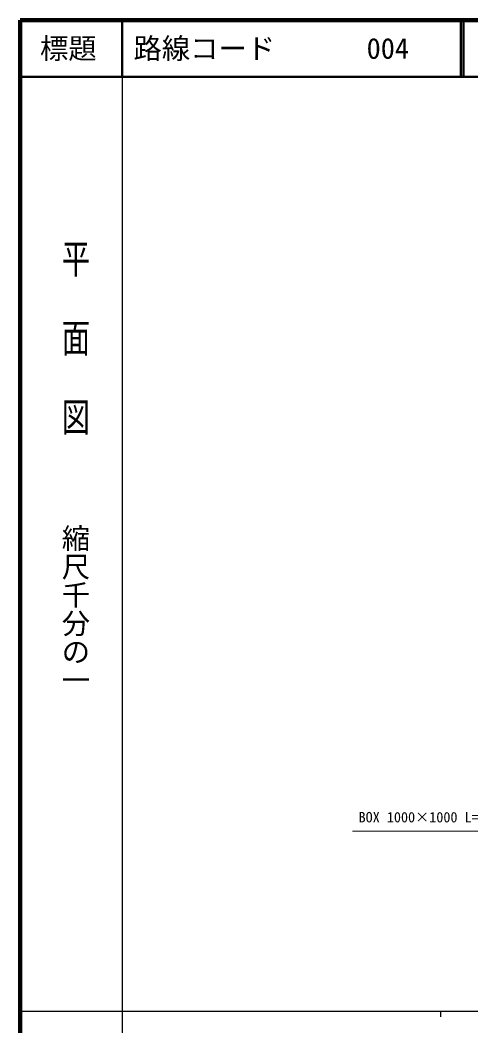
# Model space of a CAD drawing. Units: millimetres on the paper, enlarged 1000 times. Extents: x 40000 to 680000, y 20000 to 380000.
# Drawn here: x 40000 to 119535, y 202409 to 380000 of the extents above; entities that cross this region are included whole.
import ezdxf
from ezdxf.enums import TextEntityAlignment as Align

# ---------------------------------------------------------------- set-up
doc = ezdxf.new("R2010")
doc.units = ezdxf.units.MM
doc.header["$LTSCALE"] = 1000
for name, color, linetype, lineweight in [('M-STR-HTXT', 7, 'Continuous', 13), ('M-TTL', 2, 'Continuous', 140), ('M-TTL-BAND', 7, 'Continuous', 25), ('M-TTL-LINE', 7, 'Continuous', 50)]:
    doc.layers.add(name, color=color, linetype=linetype, lineweight=lineweight)
doc.layers.add('M-TTL-TXT', color=7, linetype='Continuous')
doc.styles.add('@ＭＳ ゴシック', font='')
doc.styles.add('ＭＳ ゴシック', font='')
doc.styles.get('@ＭＳ ゴシック').set_extended_font_data('@MS Gothic')
doc.styles.get('ＭＳ ゴシック').set_extended_font_data('MS Gothic')

msp = doc.modelspace()

# ---------------------------------------------------------------- linework, layer by layer
at = {"layer": 'M-STR-HTXT'}
msp.add_lwpolyline([(140075, 256545), (128588, 236793), (98656, 236793)], dxfattribs=at)
at = {"layer": 'M-TTL'}
for p, q in [((40000, 380000), (40000, 20000)), ((680000, 380000), (40000, 380000))]:
    msp.add_line(p, q, dxfattribs=at)
at = {"layer": 'M-TTL-BAND'}
for p, q in [((58000, 370000), (58000, 20000)), ((40000, 205000), (579000, 205000)), ((114147, 205000), (114147, 204000))]:
    msp.add_line(p, q, dxfattribs=at)
at = {"layer": 'M-TTL-LINE'}
for p, q in [((58000, 380000), (58000, 370000)), ((117750, 380000), (117750, 370000)), ((118250, 380000), (118250, 370000)), ((40000, 370000), (680000, 370000))]:
    msp.add_line(p, q, dxfattribs=at)

# ---------------------------------------------------------------- texts
at = {"layer": 'M-STR-HTXT', "style": 'ＭＳ ゴシック'}
msp.add_text('BOX 1000×1000 L=17.8', height=1833, dxfattribs=at).set_placement((125906, 237793), align=Align.BOTTOM_RIGHT)
at = {"layer": 'M-TTL-BAND', "style": '@ＭＳ ゴシック', "width": 1.4}
msp.add_text('平  面  図', height=3666, rotation=270, dxfattribs=at).set_placement((49777, 306475), align=Align.MIDDLE_RIGHT)
at = {"layer": 'M-TTL-BAND', "style": '@ＭＳ ゴシック'}
msp.add_text('縮尺千分の一', height=3666, rotation=270, dxfattribs=at).set_placement((49777, 261030), align=Align.MIDDLE_RIGHT)
at = {"layer": 'M-TTL-TXT', "style": 'ＭＳ ゴシック'}
msp.add_text('標題', height=3666, dxfattribs=at).set_placement((48500, 375000), align=Align.MIDDLE_CENTER)
for s, p in [('路線コード', (60000, 375000)), ('004', (101142, 375000))]:
    msp.add_text(s, height=3666, dxfattribs=at).set_placement(p, align=Align.MIDDLE_LEFT)

doc.saveas('drawing.dxf')
